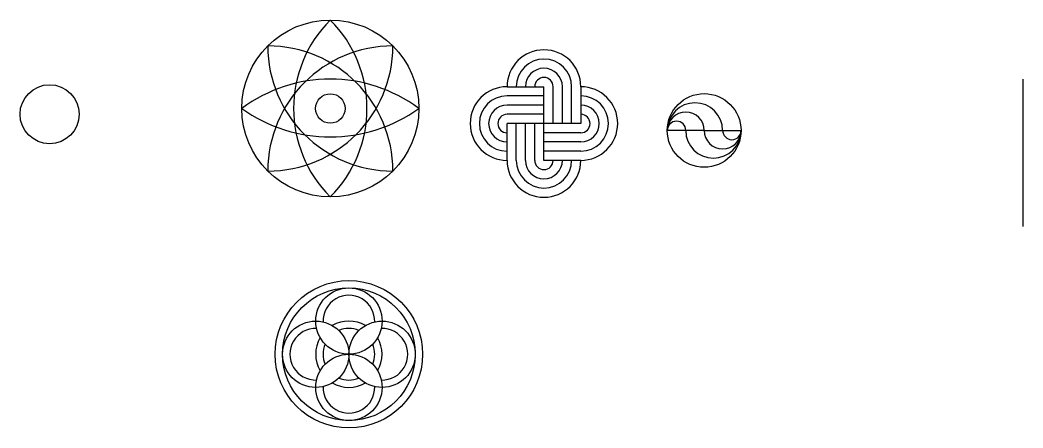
# Model space of a CAD drawing. Header units: inches. Extents: x -213 to -74, y -39 to -11.
# Drawn here: x -212.9 to -144.9, y -38.5 to -10.9 of the extents above; entities that cross this region are included whole.
import ezdxf

# ---------------------------------------------------------------- set-up
doc = ezdxf.new("R2010")
doc.units = ezdxf.units.IN
doc.header["$MEASUREMENT"] = 0

msp = doc.modelspace()

# ---------------------------------------------------------------- linework, layer by layer
for p, q in [((-144.918, -14.87), (-144.918, -24.87)), ((-179.893, -15.383), (-177.393, -15.383)), ((-177.393, -20.383), (-177.393, -15.383)), ((-176.768, -17.883), (-176.768, -15.383)), ((-176.143, -17.883), (-176.143, -15.383)), ((-175.518, -17.883), (-175.518, -15.383)), ((-174.893, -15.383), (-174.893, -17.883)), ((-177.393, -16.008), (-179.893, -16.008)), ((-177.393, -16.633), (-179.893, -16.633)), ((-177.393, -17.258), (-179.893, -17.258)), ((-179.893, -20.383), (-179.893, -17.883)), ((-174.893, -17.883), (-179.893, -17.883)), ((-179.268, -20.383), (-179.268, -17.883)), ((-178.643, -20.383), (-178.643, -17.883)), ((-178.018, -20.383), (-178.018, -17.883)), ((-166.528, -18.353), (-169.028, -18.353)), ((-166.528, -18.353), (-169.028, -18.353)), ((-166.528, -18.353), (-164.028, -18.353)), ((-166.528, -18.353), (-164.028, -18.353)), ((-174.893, -18.508), (-177.393, -18.508)), ((-174.893, -19.133), (-177.393, -19.133)), ((-174.893, -19.758), (-177.393, -19.758)), ((-174.893, -20.383), (-177.393, -20.383)), ((-190.617, -31.285), (-190.617, -31.285)), ((-192.867, -33.535), (-192.867, -33.535)), ((-190.617, -33.535), (-190.617, -33.535)), ((-188.367, -33.535), (-188.367, -33.535)), ((-190.617, -35.785), (-190.617, -35.785))]:
    msp.add_line(p, q)
for centre, radius in [((-191.876, -16.862), 6), ((-210.911, -17.25), 2), ((-191.876, -16.862), 1), ((-166.528, -18.353), 2.5), ((-190.617, -33.535), 5), ((-190.617, -33.535), 4.5), ((-190.617, -31.285), 2.25), ((-192.867, -33.535), 2.25), ((-188.367, -33.535), 2.25), ((-190.617, -35.785), 2.25)]:
    msp.add_circle(centre, radius)
for centre, radius, start, end in [((-185.876, -16.862), 8.485, 135, 225), ((-197.876, -16.862), 8.485, 315, 45), ((-196.118, -21.105), 8.485, 360, 90), ((-187.633, -12.619), 8.485, 180, 270), ((-187.633, -21.105), 8.485, 90, 180), ((-196.118, -12.619), 8.485, 270, 0), ((-177.393, -15.383), 2.5, 360, 180), ((-177.393, -15.383), 1.875, 0, 180), ((-177.393, -15.383), 1.25, 0, 180), ((-191.876, -24.902), 10.032, 53.26583, 126.73417), ((-177.393, -15.383), 0.625, 0, 180), ((-179.893, -17.883), 2.5, 90, 270), ((-174.893, -17.883), 2.5, 270, 90), ((-179.893, -17.883), 1.875, 90, 270), ((-174.893, -17.883), 1.875, 270, 90), ((-191.876, -8.499), 10.293, 234.34422, 305.65578), ((-179.893, -17.883), 1.25, 90, 270), ((-174.893, -17.883), 1.25, 270, 90), ((-167.153, -18.353), 1.875, 0, 180), ((-179.893, -17.883), 0.625, 90, 270), ((-174.893, -17.883), 0.625, 270, 90), ((-167.778, -18.353), 1.25, 0, 180), ((-168.405, -18.353), 0.625, 0, 180), ((-168.403, -18.353), 0.625, 0, 180), ((-165.903, -18.353), 1.875, 180, 0), ((-165.278, -18.353), 1.25, 180, 0), ((-164.653, -18.353), 0.625, 180, 0), ((-177.393, -20.383), 2.5, 180, 0), ((-177.393, -20.383), 1.875, 180, 0), ((-177.393, -20.383), 1.25, 180, 0), ((-177.393, -20.383), 0.625, 180, 0), ((-190.617, -31.285), 1.75, 358.15093, 181.84907), ((-192.867, -33.535), 1.75, 88.15093, 271.84907), ((-190.617, -33.535), 2.25, 60, 120), ((-190.617, -33.535), 1.75, 67.11462, 112.88538), ((-188.367, -33.535), 1.75, 268.15093, 91.84907), ((-190.617, -33.535), 2.25, 150, 210), ((-190.617, -33.535), 2.25, 330, 30), ((-190.617, -33.535), 1.75, 157.11462, 202.88538), ((-190.617, -33.535), 1.75, 337.11462, 22.88538), ((-190.617, -33.535), 1.75, 247.11462, 292.88538), ((-190.617, -35.785), 1.75, 178.15093, 1.84907), ((-190.617, -33.535), 2.25, 240, 300)]:
    msp.add_arc(centre, radius, start, end)

doc.saveas('drawing.dxf')
